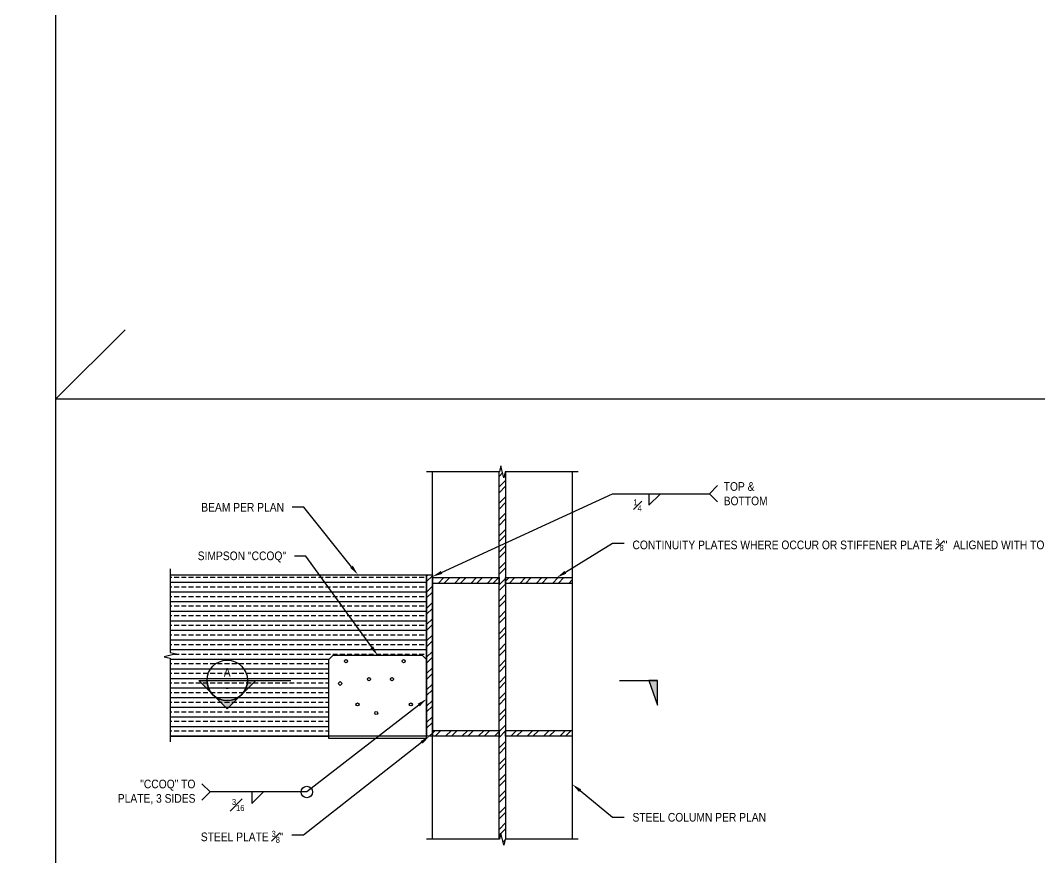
# Model space of a CAD drawing. Header units: inches. Extents: x -16404 to 14624, y -1591 to 16152.
# Drawn here: x -9131.4 to -9043.1, y 8004.2 to 8076.8 of the extents above; entities that cross this region are included whole.
import ezdxf
from ezdxf import colors
from ezdxf.entities.mleader import LeaderData, LeaderLine
from ezdxf.enums import TextEntityAlignment as Align
from ezdxf.math import Vec2, Vec3

# ---------------------------------------------------------------- set-up
doc = ezdxf.new("R2010")
doc.units = ezdxf.units.IN
doc.header["$LTSCALE"] = 24
doc.header["$MEASUREMENT"] = 0
doc.linetypes.add('PHANTOM2', pattern=[1.25, 0.625, -0.125, 0.125, -0.125, 0.125, -0.125])
doc.layers.get('0').update_dxf_attribs({"linetype": 'CONTINUOUS'})
doc.layers.add('S-ANNO-GRID-NONPLOT', color=251, linetype='CONTINUOUS', plot=False)
for name, color, linetype in [('S-ANNO-NOTE', 4, 'CONTINUOUS'), ('S-BREAK', 2, 'CONTINUOUS'), ('S-DETL-SYMB', 4, 'CONTINUOUS'), ('S-DETL-SYMB @ 1', 4, 'CONTINUOUS'), ('S-SIMPSON', 2, 'CONTINUOUS'), ('S-STEEL', 4, 'CONTINUOUS'), ('S-WOOD', 3, 'CONTINUOUS')]:
    doc.layers.add(name, color=color, linetype=linetype)
doc.layers.add('S-HATCH1', color=1, linetype='CONTINUOUS', transparency=0.5)
doc.styles.add('Arial', font='arial.ttf', dxfattribs={"width": 0.85})
doc.styles.add('ROMANS', font='romans.shx', dxfattribs={"width": 0.85})
pattern_1 = [(45, (13757.912, 3995.2671), (-0.70710678, 0.70710678), []), (45, (13757.912, 3995.7671), (-0.70710678, 0.70710678), [])]
pattern_2 = [(45, (13757.912, 3995.0171), (-0.70710678, 0.70710678), []), (45, (13757.912, 3995.5171), (-0.70710678, 0.70710678), [])]

# ---------------------------------------------------------------- blocks, each defined once
blk = doc.blocks.new('Se_24x36_DETAILS_GRID')
for p, q in [((0, 15.3333), (0, 23)), ((0, 15.3333), (0.5, 15.8333)), ((0, 15.3333), (7.7674, 15.3333)), ((0, 7.6667), (0, 15.3333))]:
    blk.add_line(p, q)
blk = doc.blocks.new('ECCQO44-Front')
for p, q in [((-3.873, 7.171), (-4.248, 6.796)), ((3.877, 7.171), (-3.873, 7.171)), ((3.877, 7.171), (4.252, 6.796)), ((-4.248, 6.796), (-4.248, 0)), ((4.25, 0), (4.25, 6.798)), ((-3.416, 4.737), (-3.244, 4.909)), ((-3.244, 4.565), (-3.416, 4.737)), ((-3.244, 4.909), (-3.071, 4.737)), ((-3.071, 4.737), (-3.244, 4.565)), ((-4.25, 0), (4.25, 0))]:
    blk.add_line(p, q)
for centre in [(-2.748, 6.671), (2.252, 6.671), (-0.748, 5.109), (1.252, 5.109), (-1.748, 2.921), (2.877, 2.921), (-0.123, 2.171)]:
    blk.add_circle(centre, 0.133)
blk = doc.blocks.new('*U890')
at = {"layer": 'S-DETL-SYMB'}
h = blk.add_hatch(color=4, dxfattribs=at)
edge = h.paths.add_edge_path()
edge.add_line((0.219, 0), (0.309, 0))
edge.add_line((0.309, 0), (0, -0.309))
edge.add_line((0, -0.309), (-0.309, 0))
edge.add_line((-0.309, 0), (-0.219, 0))
edge.add_arc((0, 0), 0.219, 180, 360)
at = {"layer": 'S-DETL-SYMB', "color": 2, "linetype": 'PHANTOM2'}
for p, q in [((0.312, 0), (0.688, 0)), ((4.252, 0), (4.665, 0))]:
    blk.add_line(p, q, dxfattribs=at)
at = {"layer": 'S-DETL-SYMB'}
blk.add_line((-0.219, 0), (0.219, 0), dxfattribs=at)
blk.add_lwpolyline([(0.219, 0), (0.309, 0), (0, -0.309), (-0.309, 0), (-0.219, 0, 1)], format="xyb", close=True, dxfattribs=at)
blk.add_lwpolyline([(4.569, 0), (4.665, -0.267), (4.665, 0)], close=True, dxfattribs=at)
blk.add_circle((0, 0), 0.219, dxfattribs=at)
blk.add_solid([(4.665, -0.267), (4.569, 0), (4.665, 0)], dxfattribs=at)
at = {"layer": 'S-DETL-SYMB', "style": 'Arial', "width": 0.85, "flags": 8}
blk.add_attdef('VIEWNUMBER', text='', height=0.0938, dxfattribs=at).set_placement((0, 0.011), align=Align.BOTTOM_CENTER)
blk.add_attdef('SHEETNUMBER', text='', height=0.0938, dxfattribs=at).set_placement((0, -0.032), align=Align.TOP_CENTER)

msp = doc.modelspace()

# ---------------------------------------------------------------- hatches: boundary and pattern name
at = {"layer": 'S-HATCH1'}
h = msp.add_hatch(dxfattribs=at)
h.set_pattern_fill('STEEL', color=256, scale=8, style=0)
h.set_pattern_definition(pattern_1)
h.paths.add_polyline_path([(-9089.93118, 8005.83286), (-9089.90232, 8005.83286), (-9089.77613, 8006.35176), (-9089.52374, 8005.31396), (-9089.39755, 8005.83286), (-9089.36868, 8005.83286), (-9089.36868, 8037.6876), (-9089.39755, 8037.6876), (-9089.52374, 8037.1687), (-9089.77613, 8038.2065), (-9089.90232, 8037.6876), (-9089.93118, 8037.6876)])
h = msp.add_hatch(dxfattribs=at)
h.set_pattern_fill('ANSI33', color=252, scale=3.333333, angle=135, style=0)
h.set_pattern_definition([(180, (-11489.7698, 6981.4361), (2e-12, -0.83333333), []), (180, (-11490.1865, 6981.85275), (2e-12, -0.83333333), [0.41666667, -0.20833333])])
h.paths.add_polyline_path([(-9096.58503, 8021.76028), (-9096.21243, 8021.38768), (-9096.21243, 8028.76023), (-9118.44655, 8028.76023), (-9118.44655, 8022.01261), (-9117.92764, 8021.88642), (-9118.96545, 8021.63404), (-9118.44655, 8021.50785), (-9118.44655, 8014.76023), (-9104.71003, 8014.76023), (-9104.71003, 8021.38528), (-9104.33503, 8021.76028)])
h = msp.add_hatch(dxfattribs=at)
h.set_pattern_fill('STEEL', color=256, scale=8, style=0)
h.set_pattern_definition(pattern_1)
h.paths.add_polyline_path([(-9096.21243, 8028.76023), (-9095.71243, 8028.76023), (-9095.71243, 8014.76023), (-9096.21243, 8014.76023)])
h = msp.add_hatch(dxfattribs=at)
h.set_pattern_fill('STEEL', color=256, scale=8, style=0)
h.set_pattern_definition(pattern_2)
h.paths.add_polyline_path([(-9095.71243, 8028.01023), (-9095.71243, 8028.51023), (-9089.93118, 8028.51023), (-9089.93118, 8028.01023)])
h = msp.add_hatch(dxfattribs=at)
h.set_pattern_fill('STEEL', color=256, scale=8, style=0)
h.set_pattern_definition(pattern_2)
h.paths.add_polyline_path([(-9089.36868, 8028.01023), (-9089.36868, 8028.51023), (-9083.58743, 8028.51023), (-9083.58743, 8028.01023)])
h = msp.add_hatch(dxfattribs=at)
h.set_pattern_fill('STEEL', color=256, scale=8, style=0)
h.set_pattern_definition(pattern_1)
h.paths.add_polyline_path([(-9095.71243, 8014.76023), (-9095.71243, 8015.26023), (-9089.93118, 8015.26023), (-9089.93118, 8014.76023)])
h = msp.add_hatch(dxfattribs=at)
h.set_pattern_fill('STEEL', color=256, scale=8, style=0)
h.set_pattern_definition(pattern_1)
h.paths.add_polyline_path([(-9089.36868, 8014.76023), (-9089.36868, 8015.26023), (-9083.58743, 8015.26023), (-9083.58743, 8014.76023)])

# ---------------------------------------------------------------- linework, layer by layer
at = {"layer": 'S-ANNO-GRID-NONPLOT'}
msp.add_lwpolyline([(-6513.41764, 7440), (-9128.3678, 7440), (-9128.3678, 9000), (-6513.41764, 9000)], close=True, dxfattribs=at)
at = {"layer": 'S-ANNO-NOTE'}
for points in [[(-9070.98274, 8035.07214), (-9071.68984, 8035.77924), (-9070.98274, 8036.48635)], [(-9076.93478, 8035.77924), (-9076.93478, 8034.77924), (-9075.93478, 8035.77924)], [(-9115.69882, 8009.21189), (-9114.99172, 8009.919), (-9115.69882, 8010.62611)], [(-9111.37284, 8009.919), (-9111.37284, 8008.919), (-9110.37284, 8009.919)]]:
    msp.add_lwpolyline(points, dxfattribs=at)
msp.add_circle((-9106.5967, 8009.919), 0.5, dxfattribs=at)
at = {"layer": 'S-BREAK'}
for points in [[(-9083.08743, 8037.6876), (-9089.39755, 8037.6876), (-9089.52374, 8037.1687), (-9089.77613, 8038.2065), (-9089.90232, 8037.6876), (-9096.21243, 8037.6876)], [(-9118.44655, 8029.26023), (-9118.44655, 8022.01261), (-9117.92764, 8021.88642), (-9118.96545, 8021.63404), (-9118.44655, 8021.50785), (-9118.44655, 8014.26023)], [(-9083.08743, 8005.83286), (-9089.39755, 8005.83286), (-9089.52374, 8005.31396), (-9089.77613, 8006.35176), (-9089.90232, 8005.83286), (-9096.21243, 8005.83286)]]:
    msp.add_lwpolyline(points, dxfattribs=at)
at = {"layer": 'S-STEEL'}
for points in [[(-9095.71243, 8005.83286), (-9095.71243, 8037.6876)], [(-9089.93118, 8005.83286), (-9089.93118, 8037.6876)], [(-9089.36868, 8037.6876), (-9089.36868, 8005.83286)], [(-9083.58743, 8037.6876), (-9083.58743, 8005.83286)]]:
    msp.add_lwpolyline(points, dxfattribs=at)
for points in [[(-9096.21243, 8028.76023), (-9095.71243, 8028.76023), (-9095.71243, 8014.76023), (-9096.21243, 8014.76023)], [(-9095.71243, 8028.01023), (-9095.71243, 8028.51023), (-9089.93118, 8028.51023), (-9089.93118, 8028.01023)], [(-9089.36868, 8028.01023), (-9089.36868, 8028.51023), (-9083.58743, 8028.51023), (-9083.58743, 8028.01023)], [(-9095.71243, 8014.76023), (-9095.71243, 8015.26023), (-9089.93118, 8015.26023), (-9089.93118, 8014.76023)], [(-9089.36868, 8014.76023), (-9089.36868, 8015.26023), (-9083.58743, 8015.26023), (-9083.58743, 8014.76023)]]:
    msp.add_lwpolyline(points, close=True, dxfattribs=at)
at = {"layer": 'S-WOOD', "color": 4, "linetype": 'ByBlock'}
msp.add_lwpolyline([(-9118.44655, 8028.76023), (-9096.21243, 8028.76023), (-9096.21243, 8014.76023), (-9118.44655, 8014.76023)], dxfattribs=at)

# ---------------------------------------------------------------- block references
at = {"layer": 'S-ANNO-GRID-NONPLOT', "xscale": 12, "yscale": 12, "zscale": 12}
msp.add_blockref('Se_24x36_DETAILS_GRID', (-9128.3678, 7860), dxfattribs=at)
at = {"layer": 'S-DETL-SYMB @ 1', "xscale": 8, "yscale": 8, "zscale": 8}
msp.add_blockref('*U890', (-9113.50434, 8019.59421), dxfattribs=at).add_auto_attribs({'VIEWNUMBER': 'A', 'SHEETNUMBER': '-'})
at = {"layer": 'S-SIMPSON'}
msp.add_blockref('ECCQO44-Front', (-9100.46243, 8014.58923), dxfattribs=at)

# ---------------------------------------------------------------- texts
at = {"layer": 'S-ANNO-NOTE', "char_height": 0.75, "style": 'Arial'}
for s, insert, width, attachment_point in [('TOP & BOTTOM', (-9070.4549, 8035.77924), 4.5689122, 4), ('\\A1;{\\H0.7x;\\S1#4;}', (-9078.28217, 8035.30625), 1.3935525, 1), ('{\\C4;"CCOQ" TO \\PPLATE, 3 SIDES}', (-9116.26124, 8009.919), 9.7010774, 6), ('\\A1;{\\H0.7x;\\S3#16;}', (-9112.01309, 8009.31924), 2.4380472, 3)]:
    msp.add_mtext(s, dxfattribs=dict(at, insert=insert, width=width, attachment_point=attachment_point))

# ---------------------------------------------------------------- leaders
at = {"layer": 'S-ANNO-NOTE'}
ml = msp.add_multileader_mtext('Standard', dxfattribs=at)
ml.set_content('\\A1;{\\C4;END PLATE}', color=4, style='Arial')
ml.set_leader_properties(color=2)
ml.build(insert=Vec2(0, 0))
ml.multileader.update_dxf_attribs({"dogleg_length": 0.125, "arrow_head_size": 0.875, "scale": 8})
ctx = ml.context
ctx.base_point, ctx.scale, ctx.char_height, ctx.arrow_head_size, ctx.landing_gap_size, ctx.plane_origin = Vec3(-9027.16632, 8066.0304), 8, 0.75, 0.875, 0.72, Vec3(-8974.35953, 7664.21803)
ctx.text_align_type = 2
notes = []
notes.append((ctx, [(0, (1, 1, 0), (-9019.89549, 8066.0304), (-1, 0), 1, [(0, [(-9010.22198, 8056.66308)], 0, [])])]))
ctx.mtext.insert, ctx.mtext.width, ctx.mtext.alignment, ctx.mtext.flow_direction = Vec3(-9021.61549, 8066.40565), 10.0328444, 3, 5
ml = msp.add_multileader_mtext('Standard', dxfattribs=at)
ml.set_content('\\A1;{\\C4;DOUBLER PLATES}', color=4, style='Arial')
ml.set_leader_properties(color=2)
ml.build(insert=Vec2(0, 0))
ml.multileader.update_dxf_attribs({"dogleg_length": 0.125, "arrow_head_size": 0.875, "scale": 8})
ctx = ml.context
ctx.base_point, ctx.scale, ctx.char_height, ctx.arrow_head_size, ctx.landing_gap_size, ctx.plane_origin = Vec3(-9030.20203, 8057.55536), 8, 0.75, 0.875, 0.72, Vec3(-8974.35953, 7653.45977)
ctx.text_align_type = 2
notes.append((ctx, [(0, (1, 1, 0), (-9019.90895, 8057.55536), (-1, 0), 1, [(0, [(-9011.6175, 8050.80233)], 0, [])])]))
ctx.mtext.insert, ctx.mtext.width, ctx.mtext.alignment, ctx.mtext.flow_direction = Vec3(-9021.62895, 8057.93675), 10.0328444, 3, 5
ml = msp.add_multileader_mtext('Standard', dxfattribs=at)
ml.set_content('\\A1;{\\C4;STEEL BEAM WEB}', color=4, style='Arial')
ml.set_leader_properties(color=2)
ml.build(insert=Vec2(0, 0))
ml.multileader.update_dxf_attribs({"dogleg_length": 0.125, "arrow_head_size": 0.875, "scale": 8})
ctx = ml.context
ctx.base_point, ctx.scale, ctx.char_height, ctx.arrow_head_size, ctx.landing_gap_size, ctx.plane_origin = Vec3(-9030.35382, 8053.54187), 8, 0.75, 0.875, 0.72, Vec3(-8974.35953, 7649.44628)
ctx.text_align_type = 2
notes.append((ctx, [(0, (1, 1, 0), (-9020.13249, 8053.54187), (-1, 0), 1, [(0, [(-9011.28448, 8046.84417)], 0, [])])]))
ctx.mtext.insert, ctx.mtext.width, ctx.mtext.alignment, ctx.mtext.flow_direction = Vec3(-9021.85249, 8053.92326), 10.0328444, 3, 5
ml = msp.add_multileader_mtext('Standard', dxfattribs=at)
ml.set_content('\\A1;{\\C4;CONTINUITY PLATE}', color=4, style='Arial')
ml.set_leader_properties(color=2)
ml.build(insert=Vec2(0, 0))
ml.multileader.update_dxf_attribs({"dogleg_length": 0.125, "arrow_head_size": 0.875, "scale": 8})
ctx = ml.context
ctx.base_point, ctx.scale, ctx.char_height, ctx.arrow_head_size, ctx.landing_gap_size, ctx.plane_origin = Vec3(-9030.62703, 8050.16124), 8, 0.75, 0.875, 0.72, Vec3(-8974.35953, 7648.34887)
ctx.text_align_type = 2
notes.append((ctx, [(0, (1, 1, 0), (-9019.7682, 8050.16124), (-1, 0), 1, [(0, [(-9015.12823, 8044.93642)], 0, [])])]))
ctx.mtext.insert, ctx.mtext.width, ctx.mtext.alignment, ctx.mtext.flow_direction = Vec3(-9021.4882, 8050.54263), 10.0328444, 3, 5
ml = msp.add_multileader_mtext('Standard', dxfattribs=at)
ml.set_content('\\A1;{\\C4;STEEL COLUMN PER PLAN}', color=4, style='Arial')
ml.set_leader_properties(color=2)
ml.build(insert=Vec2(0, 0))
ml.multileader.update_dxf_attribs({"dogleg_length": 0.125, "arrow_head_size": 0.875, "scale": 8})
ctx = ml.context
ctx.base_point, ctx.scale, ctx.char_height, ctx.arrow_head_size, ctx.landing_gap_size, ctx.plane_origin = Vec3(-9031.65917, 8044.8569), 8, 0.75, 0.875, 0.72, Vec3(-8974.35953, 7643.04454)
ctx.text_align_type = 2
notes.append((ctx, [(0, (1, 1, 0), (-9020.26373, 8044.8569), (-1, 0), 1, [(0, [(-9015.12823, 8039.63209)], 0, [])])]))
ctx.mtext.insert, ctx.mtext.width, ctx.mtext.alignment, ctx.mtext.flow_direction = Vec3(-9021.98373, 8045.2319), 10.0328444, 3, 5
ml = msp.add_multileader_mtext('Standard', dxfattribs=at)
ml.set_content('', color=256, style='ROMANS')
ml.set_leader_properties(color=2)
ml.build(insert=Vec2(0, 0))
ml.multileader.update_dxf_attribs({"dogleg_length": 1.21451, "arrow_head_size": 0.875, "scale": 8})
ctx = ml.context
ctx.base_point, ctx.scale, ctx.char_height, ctx.arrow_head_size, ctx.landing_gap_size, ctx.plane_origin, ctx.plane_x_axis, ctx.plane_y_axis = Vec3(-9071.68984, 8035.77924), 8, 0.75, 0.875, 0.5, Vec3(-9087.11546, 8028.74865), Vec3(1, 0, 0), Vec3(0, 1, 0)
notes.append((ctx, [(0, (1, 1, 0), (-9080.08486, 8035.77924), (1, 0, 0), 8.39502, [(0, [(-9095.71243, 8028.58969)], 0, [])])]))
ctx.mtext.insert, ctx.mtext.text_direction, ctx.mtext.flow_direction = Vec3(-9071.18984, 8036.15424), Vec3(1, 0, 0), 5
ml = msp.add_multileader_mtext('Standard', dxfattribs=at)
ml.set_content('\\A1;{\\C4;BEAM PER PLAN}', color=4, style='Arial')
ml.set_leader_properties(color=2)
ml.build(insert=Vec2(0, 0))
ml.multileader.update_dxf_attribs({"dogleg_length": 0.125, "arrow_head_size": 0.875, "scale": 8})
ctx = ml.context
ctx.base_point, ctx.scale, ctx.char_height, ctx.arrow_head_size, ctx.landing_gap_size, ctx.plane_origin, ctx.plane_x_axis, ctx.plane_y_axis = Vec3(-9116.33777, 8034.60365), 8, 0.75, 0.875, 0.72, Vec3(-9062.88991, 8335.56174), Vec3(1, 0, 0), Vec3(0, 1, 0)
ctx.text_align_type = 2
notes.append((ctx, [(0, (1, 1, 0), (-9106.85961, 8034.60365), (-1, 0, 0), 1, [(0, [(-9102.17381, 8028.76023)], 0, [])])]))
ctx.mtext.insert, ctx.mtext.text_direction, ctx.mtext.width, ctx.mtext.alignment, ctx.mtext.flow_direction = Vec3(-9108.57961, 8034.97891), Vec3(1, 0, 0), 16.2213727, 3, 5
ml = msp.add_multileader_mtext('Standard', dxfattribs=at)
ml.set_content('\\A1;CONTINUITY PLATES WHERE OCCUR OR STIFFENER PLATE {\\H0.7x;\\S3#8;}"  ALIGNED WITH TOP AND BOTTOM OF STEEL PLATE EACH SIDE', color=4, style='Arial')
ml.set_leader_properties(color=2)
ml.build(insert=Vec2(0, 0))
ml.multileader.update_dxf_attribs({"dogleg_length": 0.125, "arrow_head_size": 0.875, "scale": 8})
ctx = ml.context
ctx.base_point, ctx.scale, ctx.char_height, ctx.arrow_head_size, ctx.landing_gap_size, ctx.plane_origin, ctx.plane_x_axis, ctx.plane_y_axis = Vec3(-9079.08486, 8031.48697), 8, 0.75, 0.875, 0.72, Vec3(-9121.52259, 8329.82179), Vec3(1, 0, 0), Vec3(0, 1, 0)
notes.append((ctx, [(0, (1, 1, 0), (-9080.08486, 8031.48697), (1, 0, 0), 1, [(0, [(-9084.92549, 8028.51023)], 0, [])])]))
ctx.mtext.insert, ctx.mtext.text_direction, ctx.mtext.width, ctx.mtext.flow_direction = Vec3(-9078.36486, 8031.86836), Vec3(1, 0, 0), 9.8009078, 5
ml = msp.add_multileader_mtext('Standard', dxfattribs=at)
ml.set_content('\\A1;{\\C4;SIMPSON "CCOQ" }', color=4, style='Arial')
ml.set_leader_properties(color=2)
ml.build(insert=Vec2(0, 0))
ml.multileader.update_dxf_attribs({"dogleg_length": 0.125, "arrow_head_size": 0.875, "scale": 8})
ctx = ml.context
ctx.base_point, ctx.scale, ctx.char_height, ctx.arrow_head_size, ctx.landing_gap_size, ctx.plane_origin, ctx.plane_x_axis, ctx.plane_y_axis = Vec3(-9116.70205, 8030.36649), 8, 0.75, 0.875, 0.72, Vec3(-9062.88991, 8330.72193), Vec3(1, 0, 0), Vec3(0, 1, 0)
ctx.text_align_type = 2
notes.append((ctx, [(0, (1, 1, 0), (-9106.68511, 8030.36649), (-1, 0, 0), 1, [(0, [(-9100.46003, 8021.76028)], 0, [])])]))
ctx.mtext.insert, ctx.mtext.text_direction, ctx.mtext.width, ctx.mtext.alignment, ctx.mtext.flow_direction = Vec3(-9108.40511, 8030.77065), Vec3(1, 0, 0), 16.2213727, 3, 5
ml = msp.add_multileader_mtext('Standard', dxfattribs=at)
ml.set_content('', color=256, style='ROMANS')
ml.set_leader_properties(color=2)
ml.build(insert=Vec2(0, 0))
ml.multileader.update_dxf_attribs({"dogleg_length": 1.21451, "arrow_head_size": 0.875, "scale": 8})
ctx = ml.context
ctx.base_point, ctx.scale, ctx.char_height, ctx.arrow_head_size, ctx.landing_gap_size, ctx.plane_origin, ctx.plane_x_axis, ctx.plane_y_axis = Vec3(-9115.99172, 8009.919), 8, 0.75, 0.875, 0.5, Vec3(-9099.5661, 8004.86049), Vec3(1, 0, 0), Vec3(0, 1, 0)
ctx.text_align_type = 2
notes.append((ctx, [(0, (1, 1, 0), (-9106.5967, 8009.919), (-1, 0, 0), 8.39502, [(0, [(-9096.21243, 8017.98846)], 0, [])])]))
ctx.mtext.insert, ctx.mtext.text_direction, ctx.mtext.alignment, ctx.mtext.flow_direction = Vec3(-9115.49172, 8010.294), Vec3(1, 0, 0), 3, 5
ml = msp.add_multileader_mtext('Standard', dxfattribs=at)
ml.set_content('\\A1;{\\C4;STEEL PLATE \\H0.7x;\\S3#8;\\H1.42857x;"}', color=4, style='Arial')
ml.set_leader_properties(color=2)
ml.build(insert=Vec2(0, 0))
ml.multileader.update_dxf_attribs({"dogleg_length": 0.125, "arrow_head_size": 0.875, "scale": 8})
ctx = ml.context
ctx.base_point, ctx.scale, ctx.char_height, ctx.arrow_head_size, ctx.landing_gap_size, ctx.plane_origin, ctx.plane_x_axis, ctx.plane_y_axis = Vec3(-9116.50366, 8006.17184), 8, 0.75, 0.875, 0.72, Vec3(-9062.88991, 8305.65018), Vec3(1, 0, 0), Vec3(0, 1, 0)
ctx.text_align_type = 2
notes.append((ctx, [(0, (1, 1, 0), (-9106.9006, 8006.17184), (-1, 0, 0), 1, [(0, [(-9095.96243, 8014.76023)], 0, [])])]))
ctx.mtext.insert, ctx.mtext.text_direction, ctx.mtext.width, ctx.mtext.alignment, ctx.mtext.flow_direction = Vec3(-9108.6206, 8006.55323), Vec3(1, 0, 0), 16.2213727, 3, 5
ml = msp.add_multileader_mtext('Standard', dxfattribs=at)
ml.set_content('\\A1;STEEL COLUMN PER PLAN', color=4, style='Arial')
ml.set_leader_properties(color=2)
ml.build(insert=Vec2(0, 0))
ml.multileader.update_dxf_attribs({"dogleg_length": 0.125, "arrow_head_size": 0.875, "scale": 8})
ctx = ml.context
ctx.base_point, ctx.scale, ctx.char_height, ctx.arrow_head_size, ctx.landing_gap_size, ctx.plane_origin, ctx.plane_x_axis, ctx.plane_y_axis = Vec3(-9079.08486, 8007.7264), 8, 0.75, 0.875, 0.72, Vec3(-9132.61449, 8307.67112), Vec3(1, 0, 0), Vec3(0, 1, 0)
notes.append((ctx, [(0, (1, 1, 0), (-9080.08486, 8007.7264), (1, 0, 0), 1, [(0, [(-9083.58743, 8010.59291)], 0, [])])]))
ctx.mtext.insert, ctx.mtext.text_direction, ctx.mtext.rotation, ctx.mtext.width, ctx.mtext.flow_direction = Vec3(-9078.36486, 8008.1014), Vec3(1, 0, 0), 6.28318531, 8.9368429, 5
for ctx, leaders in notes:
    for number, flags, end, landing, length, lines in leaders:
        leader = LeaderData()
        leader.index, (leader.has_last_leader_line, leader.has_dogleg_vector, leader.attachment_direction) = number, flags
        leader.last_leader_point, leader.dogleg_vector, leader.dogleg_length = Vec3(end), Vec3(landing), length
        for number, points, colour, breaks in lines:
            line = LeaderLine()
            line.index, line.vertices, line.color, line.breaks = number, Vec3.list(points), colors.encode_raw_color(colour), breaks
            leader.lines.append(line)
        ctx.leaders.append(leader)

doc.saveas('drawing.dxf')
